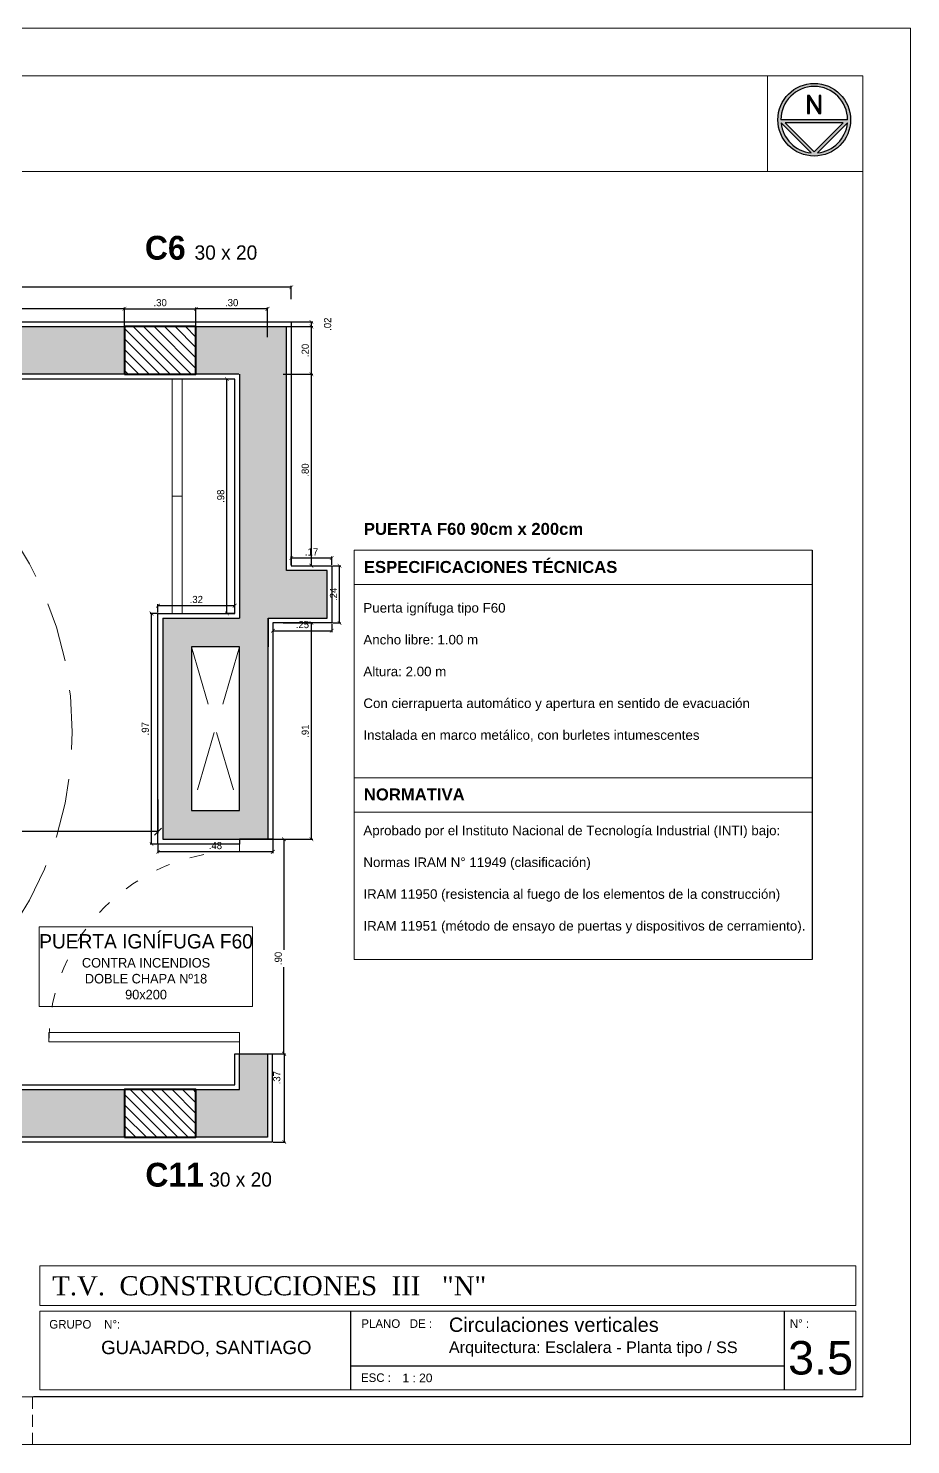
# Model space of a CAD drawing. Header units: millimetres. Extents: x -7 to 1246, y -1 to 1401.
# Drawn here: x 196.32 to 214.83, y -0.84 to 28.86 of the extents above; entities that cross this region are included whole.
import ezdxf

# ---------------------------------------------------------------- set-up
doc = ezdxf.new("R2010")
doc.units = ezdxf.units.MM
doc.linetypes.add('ACAD_ISO03W100', pattern=[30, 12, -18])
doc.linetypes.add('HIDDEN', pattern=[0.375, 0.25, -0.125])
for name, color, linetype, lineweight in [('Carpinterias', 252, 'Continuous', 13), ('Columnas', 7, 'Continuous', 40), ('Cotas', 152, 'Continuous', 5), ('HATCH', 250, 'Continuous', 15), ('Muros', 7, 'Continuous', 30), ('Proyeccion', 252, 'HIDDEN', 13), ('Textos', 250, 'Continuous', 15), ('Vista', 252, 'Continuous', 13)]:
    doc.layers.add(name, color=color, linetype=linetype, lineweight=lineweight)
doc.styles.add('CENTURYGOTIC', font='GOTHIC.TTF')
doc.styles.add('Estilo_Generado_2', font='GOTHICB.TTF')
doc.styles.add('Gotic', font='GOTHIC.TTF')
doc.styles.add('LOCALES', font='arial.ttf')
doc.styles.add('ROMAND', font='GOTHIC.TTF')
doc.styles.add('ROTULO', font='times.ttf')
doc.dimstyles.new('1 20', dxfattribs={"dimtxt": 0.15, "dimasz": 0.08, "dimexe": 0.03, "dimexo": 0.02, "dimgap": 0.05, "dimtad": 1, "dimlfac": 0.2, "dimzin": 4, "dimdsep": 46, "dimtxsty": 'CENTURYGOTIC', "dimblk": 'ARCHTICK', "dimcen": 0.06, "dimclrd": 256, "dimclre": 256, "dimclrt": 251, "dimadec": 0, "dimazin": 0, "dimtfac": 1, "dimtofl": 0, "dimtmove": 2, "dimatfit": 3, "dimldrblk": 'ARCHTICK', "dimfxl": 1, "dimtolj": 1, "dimtzin": 0, "dimarcsym": 0})
doc.dimstyles.new('Cota 1-20', dxfattribs={"dimtxt": 0.2, "dimasz": 0.15, "dimexe": 0.03, "dimexo": 0.02, "dimgap": 0.05, "dimtad": 1, "dimlfac": 0.2, "dimzin": 4, "dimdsep": 46, "dimtxsty": 'CENTURYGOTIC', "dimblk": 'ARCHTICK', "dimcen": 0.6, "dimclrd": 256, "dimclre": 256, "dimclrt": 256, "dimadec": 0, "dimazin": 0, "dimtfac": 1, "dimtofl": 0, "dimtmove": 2, "dimatfit": 3, "dimldrblk": 'ARCHTICK', "dimfxl": 1, "dimtolj": 1, "dimtzin": 0, "dimarcsym": 0})

# ---------------------------------------------------------------- blocks, each defined once
blk = doc.blocks.new('*U73')
at = {"transparency": 33554687}
for p, q in [((0, 0), (0.05, 0)), ((0.9, 0), (0.85, 0))]:
    blk.add_line(p, q, dxfattribs=at)
blk.add_lwpolyline([(0.05, 0), (0.05, 0.8), (0.09, 0.8), (0.09, 0)], close=True, dxfattribs=at)
at = {"linetype": 'ACAD_ISO03W100', "ltscale": 0.005, "transparency": 33554687}
blk.add_arc((0.05, 0), 0.8, 360, 90, dxfattribs=at)
blk = doc.blocks.new('esc arq')
at = {"true_color": 0xc7c8ca, "transparency": 33554687}
h = blk.add_hatch(color=9, dxfattribs=at)
h.dxf.hatch_style = 1
h.paths.add_polyline_path([(344.8445, 224.0478), (344.6445, 224.0478), (344.6445, 221.0478), (344.8445, 221.0478)])
h.paths.add_polyline_path([(348.9445, 224.2478), (344.9445, 224.2478), (344.9445, 224.0478), (348.9445, 224.0478)])
h.paths.add_polyline_path([(349.6245, 224.2478), (349.2445, 224.2478), (349.2445, 224.0478), (349.427, 224.0478), (349.427, 223.0248), (349.1052, 223.0248), (349.1052, 222.0978), (349.4245, 222.0978), (349.5475, 222.0978), (349.5475, 223.0248), (349.7945, 223.0248), (349.7945, 223.2248), (349.6245, 223.2248)])
h.paths.add_polyline_path([(349.427, 222.9048), (349.427, 222.2178), (349.2256, 222.2178), (349.2256, 222.9048)], flags=16)
edge = h.paths.add_edge_path(flags=0)
edge.add_arc((349.3081, 222.8371), 0.055, 0, 360)
h.paths.add_polyline_path([(348.9445, 221.0478), (344.9445, 221.0478), (344.9445, 220.8478), (348.9445, 220.8478)])
h.paths.add_polyline_path([(349.5445, 221.0478), (349.5445, 221.1978), (349.427, 221.1978), (349.427, 221.0478), (349.2445, 221.0478), (349.2445, 220.8478), (349.5445, 220.8478)])
h = blk.add_hatch(color=9, dxfattribs=at)
h.dxf.hatch_style = 1
h.paths.add_polyline_path([(345.4695, 224.0478), (345.2998, 224.0478), (344.8445, 223.5925), (344.8445, 223.4228)])
at = {"lineweight": 30, "true_color": 0xffffff, "transparency": 33554687}
h = blk.add_hatch(color=7, dxfattribs=at)
h.dxf.hatch_style = 1
h.paths.add_polyline_path([(347.2456, 222.9928), (346.7945, 222.9928), (346.3434, 222.9928, 1), (346.3434, 222.1028), (346.7945, 222.1028), (347.2456, 222.1028, 1)])
h.paths.add_polyline_path([(346.3434, 222.9228), (346.7945, 222.9228), (347.2456, 222.9228, -1), (347.2456, 222.1728), (346.7945, 222.1728), (346.3434, 222.1728, -1)], flags=16)
at = {"true_color": 0x2776bb}
blk.add_hatch(color=152, dxfattribs=at).paths.add_polyline_path([(347.4957, 221.6728, 1), (347.413, 221.6728, 1)])
at = {"true_color": 0xc7c8ca, "transparency": 33554687}
h = blk.add_hatch(color=9, dxfattribs=at)
h.dxf.hatch_style = 1
h.paths.add_polyline_path([(344.8445, 221.6728), (344.8445, 221.5031), (345.2998, 221.0478), (345.4695, 221.0478)])
for p, q in [((346.3462, 222.8978), (345.8131, 224.0278)), ((346.3683, 222.8978), (345.8352, 224.0278)), ((346.5551, 222.8978), (346.3121, 224.0278)), ((346.5755, 222.8978), (346.3325, 224.0278)), ((346.7745, 224.0278), (346.7745, 222.8978)), ((346.7945, 224.0278), (346.7945, 222.8978)), ((347.1044, 224.0278), (347.1044, 222.8978)), ((347.1244, 224.0278), (347.1244, 222.8978)), ((347.4343, 224.0278), (347.4343, 222.8425)), ((347.4543, 224.0278), (347.4543, 222.8287)), ((346.1745, 222.8543), (345.2831, 223.833)), ((346.193, 222.8638), (345.2972, 223.8472)), ((346.0558, 222.7472), (344.8645, 223.4075)), ((346.0678, 222.7634), (344.8747, 223.4247)), ((346.0109, 222.657), (344.8645, 222.7783)), ((346.0088, 222.6371), (344.8645, 222.7582)), ((346.0109, 222.4385), (344.8645, 222.3173)), ((346.0179, 222.4192), (344.8645, 222.2972)), ((346.0678, 222.3321), (344.8747, 221.6709)), ((346.0808, 222.3165), (344.8895, 221.6562)), ((347.4743, 222.2828), (347.4743, 221.709)), ((346.193, 222.2318), (345.2972, 221.2484)), ((346.2123, 222.2233), (345.3114, 221.2342)), ((347.4543, 222.2668), (347.4543, 221.7142)), ((346.3683, 222.1978), (345.8352, 221.0678)), ((346.3904, 222.1978), (345.8574, 221.0678)), ((346.5755, 222.1978), (346.3325, 221.0678)), ((346.596, 222.1978), (346.353, 221.0678)), ((346.7945, 222.1978), (346.7945, 221.0678)), ((346.8145, 222.1978), (346.8145, 221.0678)), ((347.1244, 222.1978), (347.1244, 221.0678)), ((347.1444, 222.1978), (347.1444, 221.0678)), ((347.4543, 221.6314), (347.4543, 221.0678)), ((347.4743, 221.6314), (347.4743, 221.0678))]:
    blk.add_line(p, q)
blk.add_lwpolyline([(349.407, 221.0678), (349.407, 221.1978), (349.5645, 221.1978), (349.5645, 220.8278), (344.6245, 220.8278), (344.6245, 224.2678), (349.6445, 224.2678), (349.6445, 223.2448), (349.8145, 223.2448), (349.8145, 223.0048), (349.5675, 223.0048), (349.5675, 222.0978), (349.427, 222.0978), (349.427, 222.0778), (349.0852, 222.0778), (349.0852, 223.0448), (349.407, 223.0448), (349.407, 224.0278), (345.4778, 224.0278), (344.8645, 223.4145), (344.8645, 221.6811), (345.4778, 221.0678)], close=True)
at = {"color": 152, "true_color": 0x2776bb}
blk.add_lwpolyline([(347.3611, 223.516), (347.4543, 223.4228), (347.3611, 223.3296)], dxfattribs=at)
blk.add_lwpolyline([(347.4543, 223.4228), (346.3434, 223.4228, 1), (346.3434, 221.6728), (347.413, 221.6728)], format="xyb", dxfattribs=at)
for points in [[(346.3434, 222.9928, 1), (346.3434, 222.1028), (346.7945, 222.1028), (347.2456, 222.1028, 1), (347.2456, 222.9928), (346.7945, 222.9928)], [(346.3434, 222.9228, 1), (346.3434, 222.1728), (346.7945, 222.1728), (347.2456, 222.1728, 1), (347.2456, 222.9228), (346.7945, 222.9228)], [(346.7945, 222.1978), (346.3434, 222.1978, -1), (346.3434, 222.8978), (346.7945, 222.8978), (347.2456, 222.8978, -1), (347.2456, 222.1978)], [(346.7945, 222.2178), (346.3434, 222.2178, -1), (346.3434, 222.8778), (346.7945, 222.8778), (347.2456, 222.8778, -1), (347.2456, 222.2178)]]:
    blk.add_lwpolyline(points, format="xyb", close=True)
blk.add_circle((347.4543, 221.6728), 0.0414, dxfattribs=at)
at = {"layer": 'Carpinterias'}
for points in [[(349.1871, 223.5363), (349.1445, 223.5363), (349.1445, 224.0278), (349.1871, 224.0278)], [(349.1871, 223.5363), (349.1445, 223.5363), (349.1445, 223.0448), (349.1871, 223.0448)]]:
    blk.add_lwpolyline(points, close=True, dxfattribs=at)
at = {"layer": 'Columnas'}
for points in [[(344.6445, 224.0478), (344.9445, 224.0478), (344.9445, 224.2478), (344.6445, 224.2478)], [(348.9445, 224.0478), (349.2445, 224.0478), (349.2445, 224.2478), (348.9445, 224.2478)], [(344.6445, 220.8478), (344.9445, 220.8478), (344.9445, 221.0478), (344.6445, 221.0478)], [(348.9445, 220.8478), (349.2445, 220.8478), (349.2445, 221.0478), (348.9445, 221.0478)]]:
    blk.add_lwpolyline(points, close=True, dxfattribs=at)
at = {"layer": 'Muros'}
for p, q in [((345.4695, 224.0478), (344.8445, 223.4228)), ((345.2998, 224.0478), (344.8445, 223.5925)), ((345.4695, 221.0478), (344.8445, 221.6728)), ((345.2998, 221.0478), (344.8445, 221.5031))]:
    blk.add_line(p, q, dxfattribs=at)
for points in [[(345.2998, 224.0478), (344.9445, 224.0478), (344.9445, 224.2478), (348.9445, 224.2478), (348.9445, 224.0478), (345.4695, 224.0478)], [(349.4245, 224.0478), (349.2445, 224.0478), (349.2445, 224.2478), (349.6245, 224.2478)], [(349.4245, 222.0978), (349.5475, 222.0978), (349.5475, 223.0248), (349.7945, 223.0248), (349.7945, 223.2248), (349.6245, 223.2248), (349.6245, 224.2478)], [(344.8445, 223.5925), (344.8445, 224.0478), (344.6445, 224.0478), (344.6445, 221.0478), (344.8445, 221.0478), (344.8445, 221.5031)], [(349.427, 224.0478), (349.427, 223.0248)], [(344.8445, 221.6728), (344.8445, 223.4228)], [(349.1052, 223.0248), (349.427, 223.0248)], [(349.1052, 223.0248), (349.1052, 222.0978), (349.4245, 222.0978)], [(349.5475, 223.0248), (349.5475, 223.0248), (349.5475, 222.9048)], [(349.427, 221.0478), (349.427, 221.1978), (349.5445, 221.1978), (349.5445, 221.0478)], [(348.9445, 220.8478), (344.9445, 220.8478), (344.9445, 221.0478), (345.2998, 221.0478)], [(345.4695, 221.0478), (348.9445, 221.0478)], [(349.5445, 221.0478), (349.5445, 220.8478), (349.2445, 220.8478), (349.2445, 221.0478), (349.427, 221.0478)]]:
    blk.add_lwpolyline(points, dxfattribs=at)
blk.add_lwpolyline([(349.2256, 222.9048), (349.2256, 222.2178), (349.427, 222.2178), (349.427, 222.9048)], close=True, dxfattribs=at)
at = {"layer": 'Proyeccion'}
for p, q in [((349.2256, 222.9048), (349.427, 222.2178)), ((349.427, 222.9048), (349.2256, 222.2178))]:
    blk.add_line(p, q, dxfattribs=at)
blk.add_lwpolyline([(346.7945, 221.0678), (346.3434, 221.0678, -1), (346.3434, 224.0278), (346.7945, 224.0278), (347.2456, 224.0278, -1), (347.2456, 221.0678)], format="xyb", close=True, dxfattribs=at)
at = {"layer": 'Carpinterias', "transparency": 33554687, "rotation": 90.00000000000001}
blk.add_blockref('*U73', (349.427, 221.1978), dxfattribs=at)
blk = doc.blocks.new('_ArchTick')
at = {"color": 0, "linetype": 'ByBlock', "const_width": 0.15}
blk.add_lwpolyline([(-0.5, -0.5), (0.5, 0.5)], dxfattribs=at)
blk = doc.blocks.new('*D406')
at = {"layer": 'Cotas', "lineweight": -2, "transparency": 16777216}
for p, q in [((201.665, 22.61), (202.286, 22.61)), ((202.256, 21.61), (202.256, 22.61)), ((201.665, 21.61), (202.286, 21.61))]:
    blk.add_line(p, q, dxfattribs=at)
at = {"layer": 'Defpoints', "color": 0, "transparency": 16777216}
for p in [(201.645, 22.61), (202.256, 22.61), (201.645, 21.61)]:
    blk.add_point(p, dxfattribs=at)
at = {"layer": 'Cotas', "lineweight": -2, "transparency": 16777216, "xscale": 0.08, "yscale": 0.08, "zscale": 0.08}
for p, rotation in [((202.256, 22.61), 90), ((202.256, 21.61), 270)]:
    blk.add_blockref('_ArchTick', p, dxfattribs=dict(at, rotation=rotation))
at = {"layer": 'Cotas', "color": 251, "transparency": 16777216, "insert": (202.127, 22.11), "char_height": 0.15, "attachment_point": 5, "rotation": 90, "style": 'CENTURYGOTIC'}
blk.add_mtext('\\A1;.20', dxfattribs=at)
blk = doc.blocks.new('ca_norte11')
at = {"layer": 'HATCH'}
h = blk.add_hatch(color=256, dxfattribs=at)
h.dxf.hatch_style = 1
h.paths.add_polyline_path([(14.2, -89.4), (10.3, -89.4), (10.3, -121), (-9.5, -89.4), (-14, -89.4), (-14, -127.2), (-10.1, -127.2), (-10.1, -95.6), (9.7, -127.2), (14.2, -127.2)], flags=0)
h.paths.add_polyline_path([(-76.2, -76.2, 1), (76.2, -76.2, 1)])
h.paths.add_polyline_path([(-60.9, -69.9), (0, -9), (60.9, -69.9)], flags=16)
h.paths.add_polyline_path([(69.9, -76.2, -1), (-69.9, -76.2)], flags=16)
h.paths.add_polyline_path([(14.2, -89.4), (14.2, -127.2), (9.7, -127.2), (-10.1, -95.6), (-10.1, -127.2), (-14, -127.2), (-14, -89.4), (-9.5, -89.4), (10.3, -121), (10.3, -89.4)], flags=0)
h.paths.add_polyline_path([(6.7, -6.7, -0.359245), (69.5, -69.5)], flags=16)
h.paths.add_polyline_path([(-69.5, -69.5, -0.359245), (-6.7, -6.7)], flags=16)
at = {"layer": 'HATCH', "true_color": 0x000000}
h = blk.add_hatch(dxfattribs=at)
h.set_pattern_fill('ANSI31', color=18, scale=0.016)
h.paths.add_polyline_path([(14.2, -89.4), (10.3, -89.4), (10.3, -121), (-9.5, -89.4), (-14, -89.4), (-14, -127.2), (-10.1, -127.2), (-10.1, -95.6), (9.7, -127.2), (14.2, -127.2)])
for p, q in [((-6.7, -6.7), (-69.5, -69.5)), ((0, -9), (-60.9, -69.9)), ((60.9, -69.9), (0, -9)), ((69.5, -69.5), (6.7, -6.7)), ((-69.9, -76.2), (69.9, -76.2)), ((-60.9, -69.9), (60.9, -69.9))]:
    blk.add_line(p, q)
blk.add_lwpolyline([(-14, -127.2), (-10.1, -127.2), (-10.1, -95.6), (9.7, -127.2), (14.2, -127.2), (14.2, -89.4), (10.3, -89.4), (10.3, -121), (-9.5, -89.4), (-14, -89.4)], close=True)
blk.add_circle((0, -76.2), 76.2)
for start, end in [(95.4788, 174.5212), (5.4788, 84.5212), (180, 0)]:
    blk.add_arc((0, -76.2), 69.9, start, end)
blk = doc.blocks.new('*D466')
at = {"layer": 'Cotas', "lineweight": -2, "transparency": 16777216}
for p, q in [((199.038, 12.694), (199.038, 11.99)), ((190.983, 12.02), (195.512, 12.02)), ((190.983, 12), (190.983, 11.99)), ((199.038, 12.02), (196.049, 12.02))]:
    blk.add_line(p, q, dxfattribs=at)
at = {"layer": 'Defpoints', "color": 0, "transparency": 16777216}
for p in [(199.038, 12.714), (190.983, 12.02), (190.983, 12.02)]:
    blk.add_point(p, dxfattribs=at)
at = {"layer": 'Cotas', "lineweight": -2, "transparency": 16777216, "xscale": 0.15, "yscale": 0.15, "zscale": 0.15, "rotation": 180}
blk.add_blockref('_ArchTick', (190.983, 12.02), dxfattribs=at)
at = {"layer": 'Cotas', "lineweight": -2, "transparency": 16777216, "xscale": 0.15, "yscale": 0.15, "zscale": 0.15}
blk.add_blockref('_ArchTick', (199.038, 12.02), dxfattribs=at)
at = {"layer": 'Cotas', "transparency": 16777216, "insert": (195.781, 12.02), "char_height": 0.2, "attachment_point": 5, "style": 'CENTURYGOTIC'}
blk.add_mtext('\\A1;1.61', dxfattribs=at)
blk = doc.blocks.new('*D485')
at = {"layer": 'Cotas', "lineweight": -2, "transparency": 16777216}
for p, q in [((201.665, 21.61), (202.286, 21.61)), ((202.256, 17.595), (202.256, 21.61)), ((202.179, 17.595), (202.286, 17.595))]:
    blk.add_line(p, q, dxfattribs=at)
at = {"layer": 'Defpoints', "color": 0, "transparency": 16777216}
for p in [(201.645, 21.61), (202.256, 21.61), (202.159, 17.595)]:
    blk.add_point(p, dxfattribs=at)
at = {"layer": 'Cotas', "lineweight": -2, "transparency": 16777216, "xscale": 0.08, "yscale": 0.08, "zscale": 0.08}
for p, rotation in [((202.256, 21.61), 90), ((202.256, 17.595), 270)]:
    blk.add_blockref('_ArchTick', p, dxfattribs=dict(at, rotation=rotation))
at = {"layer": 'Cotas', "color": 251, "transparency": 16777216, "insert": (202.127, 19.602), "char_height": 0.15, "attachment_point": 5, "rotation": 90, "style": 'CENTURYGOTIC'}
blk.add_mtext('\\A1;.80', dxfattribs=at)
blk = doc.blocks.new('*D486')
at = {"layer": 'Cotas', "lineweight": -2, "transparency": 16777216}
for p, q in [((201.272, 11.86), (201.71, 11.86)), ((201.68, 11.86), (201.68, 9.542)), ((201.68, 7.36), (201.68, 9.178)), ((201.338, 7.36), (201.71, 7.36))]:
    blk.add_line(p, q, dxfattribs=at)
at = {"layer": 'Defpoints', "color": 0, "transparency": 16777216}
for p in [(201.252, 11.86), (201.318, 7.36), (201.68, 7.36)]:
    blk.add_point(p, dxfattribs=at)
at = {"layer": 'Cotas', "lineweight": -2, "transparency": 16777216, "xscale": 0.08, "yscale": 0.08, "zscale": 0.08}
for p, rotation in [((201.68, 11.86), 90), ((201.68, 7.36), 270)]:
    blk.add_blockref('_ArchTick', p, dxfattribs=dict(at, rotation=rotation))
at = {"layer": 'Cotas', "color": 251, "transparency": 16777216, "insert": (201.561, 9.36), "char_height": 0.15, "attachment_point": 5, "rotation": 90, "style": 'CENTURYGOTIC'}
blk.add_mtext('\\A1;.90', dxfattribs=at)
blk = doc.blocks.new('*D487')
at = {"layer": 'Cotas', "lineweight": -2, "transparency": 16777216}
for p, q in [((201.338, 7.36), (201.715, 7.36)), ((201.685, 7.36), (201.685, 5.51)), ((201.454, 5.51), (201.715, 5.51))]:
    blk.add_line(p, q, dxfattribs=at)
at = {"layer": 'Defpoints', "color": 0, "transparency": 16777216}
for p in [(201.318, 7.36), (201.434, 5.51), (201.685, 5.51)]:
    blk.add_point(p, dxfattribs=at)
at = {"layer": 'Cotas', "lineweight": -2, "transparency": 16777216, "xscale": 0.08, "yscale": 0.08, "zscale": 0.08}
for p, rotation in [((201.685, 7.36), 90), ((201.685, 5.51), 270)]:
    blk.add_blockref('_ArchTick', p, dxfattribs=dict(at, rotation=rotation))
at = {"layer": 'Cotas', "color": 251, "transparency": 16777216, "insert": (201.53, 6.86), "char_height": 0.15, "attachment_point": 5, "rotation": 90, "style": 'CENTURYGOTIC'}
blk.add_mtext('\\A1;.37', dxfattribs=at)
blk = doc.blocks.new('*D412')
at = {"layer": 'Cotas', "lineweight": -2, "transparency": 16777216}
for p, q in [((201.665, 16.395), (202.286, 16.395)), ((202.256, 11.86), (202.256, 16.395)), ((201.374, 11.86), (202.286, 11.86))]:
    blk.add_line(p, q, dxfattribs=at)
at = {"layer": 'Defpoints', "color": 0, "transparency": 16777216}
for p in [(201.645, 16.395), (202.256, 16.395), (201.354, 11.86)]:
    blk.add_point(p, dxfattribs=at)
at = {"layer": 'Cotas', "lineweight": -2, "transparency": 16777216, "xscale": 0.08, "yscale": 0.08, "zscale": 0.08}
for p, rotation in [((202.256, 16.395), 90), ((202.256, 11.86), 270)]:
    blk.add_blockref('_ArchTick', p, dxfattribs=dict(at, rotation=rotation))
at = {"layer": 'Cotas', "color": 251, "transparency": 16777216, "insert": (202.127, 14.127), "char_height": 0.15, "attachment_point": 5, "rotation": 90, "style": 'CENTURYGOTIC'}
blk.add_mtext('\\A1;.91', dxfattribs=at)
blk = doc.blocks.new('*D413')
at = {"layer": 'Cotas', "lineweight": -2, "transparency": 16777216}
for p, q in [((202.704, 17.595), (202.877, 17.595)), ((202.847, 16.395), (202.847, 17.595)), ((202.704, 16.395), (202.877, 16.395))]:
    blk.add_line(p, q, dxfattribs=at)
at = {"layer": 'Defpoints', "color": 0, "transparency": 16777216}
for p in [(202.684, 17.595), (202.847, 17.595), (202.684, 16.395)]:
    blk.add_point(p, dxfattribs=at)
at = {"layer": 'Cotas', "lineweight": -2, "transparency": 16777216, "xscale": 0.08, "yscale": 0.08, "zscale": 0.08}
for p, rotation in [((202.847, 17.595), 90), ((202.847, 16.395), 270)]:
    blk.add_blockref('_ArchTick', p, dxfattribs=dict(at, rotation=rotation))
at = {"layer": 'Cotas', "color": 251, "transparency": 16777216, "insert": (202.719, 16.995), "char_height": 0.15, "attachment_point": 5, "rotation": 90, "style": 'CENTURYGOTIC'}
blk.add_mtext('\\A1;.24', dxfattribs=at)
blk = doc.blocks.new('*D414')
at = {"layer": 'Cotas', "lineweight": -2, "transparency": 16777216}
for p, q in [((201.834, 17.615), (201.834, 17.788)), ((201.834, 17.758), (202.684, 17.758)), ((202.684, 17.615), (202.684, 17.788))]:
    blk.add_line(p, q, dxfattribs=at)
at = {"layer": 'Defpoints', "color": 0, "transparency": 16777216}
for p in [(201.834, 17.595), (202.684, 17.758), (202.684, 17.595)]:
    blk.add_point(p, dxfattribs=at)
at = {"layer": 'Cotas', "lineweight": -2, "transparency": 16777216, "xscale": 0.08, "yscale": 0.08, "zscale": 0.08, "rotation": 180}
blk.add_blockref('_ArchTick', (201.834, 17.758), dxfattribs=at)
at = {"layer": 'Cotas', "lineweight": -2, "transparency": 16777216, "xscale": 0.08, "yscale": 0.08, "zscale": 0.08}
blk.add_blockref('_ArchTick', (202.684, 17.758), dxfattribs=at)
at = {"layer": 'Cotas', "color": 251, "transparency": 16777216, "insert": (202.259, 17.885), "char_height": 0.15, "attachment_point": 5, "style": 'CENTURYGOTIC'}
blk.add_mtext('\\A1;.17', dxfattribs=at)
blk = doc.blocks.new('*D415')
at = {"layer": 'Cotas', "lineweight": -2, "transparency": 16777216}
for p, q in [((201.449, 16.375), (201.449, 16.202)), ((202.684, 16.375), (202.684, 16.202)), ((201.449, 16.232), (202.684, 16.232))]:
    blk.add_line(p, q, dxfattribs=at)
at = {"layer": 'Defpoints', "color": 0, "transparency": 16777216}
for p in [(201.449, 16.395), (202.684, 16.395), (202.684, 16.232)]:
    blk.add_point(p, dxfattribs=at)
at = {"layer": 'Cotas', "lineweight": -2, "transparency": 16777216, "xscale": 0.08, "yscale": 0.08, "zscale": 0.08, "rotation": 180}
blk.add_blockref('_ArchTick', (201.449, 16.232), dxfattribs=at)
at = {"layer": 'Cotas', "lineweight": -2, "transparency": 16777216, "xscale": 0.08, "yscale": 0.08, "zscale": 0.08}
blk.add_blockref('_ArchTick', (202.684, 16.232), dxfattribs=at)
at = {"layer": 'Cotas', "color": 251, "transparency": 16777216, "insert": (202.067, 16.361), "char_height": 0.15, "attachment_point": 5, "style": 'CENTURYGOTIC'}
blk.add_mtext('\\A1;.25', dxfattribs=at)
blk = doc.blocks.new('*D416')
at = {"layer": 'Cotas', "lineweight": -2, "transparency": 16777216}
for p, q in [((199.038, 16.615), (199.038, 16.788)), ((200.647, 16.758), (199.038, 16.758)), ((200.647, 16.615), (200.647, 16.788))]:
    blk.add_line(p, q, dxfattribs=at)
at = {"layer": 'Defpoints', "color": 0, "transparency": 16777216}
for p in [(199.038, 16.758), (199.038, 16.595), (200.647, 16.595)]:
    blk.add_point(p, dxfattribs=at)
at = {"layer": 'Cotas', "lineweight": -2, "transparency": 16777216, "xscale": 0.08, "yscale": 0.08, "zscale": 0.08, "rotation": 180}
blk.add_blockref('_ArchTick', (199.038, 16.758), dxfattribs=at)
at = {"layer": 'Cotas', "lineweight": -2, "transparency": 16777216, "xscale": 0.08, "yscale": 0.08, "zscale": 0.08}
blk.add_blockref('_ArchTick', (200.647, 16.758), dxfattribs=at)
at = {"layer": 'Cotas', "color": 251, "transparency": 16777216, "insert": (199.842, 16.887), "char_height": 0.15, "attachment_point": 5, "style": 'CENTURYGOTIC'}
blk.add_mtext('\\A1;.32', dxfattribs=at)
blk = doc.blocks.new('*D417')
at = {"layer": 'Cotas', "lineweight": -2, "transparency": 16777216}
for p, q in [((200.627, 21.51), (200.454, 21.51)), ((200.484, 16.595), (200.484, 21.51)), ((200.627, 16.595), (200.454, 16.595))]:
    blk.add_line(p, q, dxfattribs=at)
at = {"layer": 'Defpoints', "color": 0, "transparency": 16777216}
for p in [(200.484, 21.51), (200.647, 21.51), (200.647, 16.595)]:
    blk.add_point(p, dxfattribs=at)
at = {"layer": 'Cotas', "lineweight": -2, "transparency": 16777216, "xscale": 0.08, "yscale": 0.08, "zscale": 0.08}
for p, rotation in [((200.484, 21.51), 90), ((200.484, 16.595), 270)]:
    blk.add_blockref('_ArchTick', p, dxfattribs=dict(at, rotation=rotation))
at = {"layer": 'Cotas', "color": 251, "transparency": 16777216, "insert": (200.355, 19.052), "char_height": 0.15, "attachment_point": 5, "rotation": 90, "style": 'CENTURYGOTIC'}
blk.add_mtext('\\A1;.98', dxfattribs=at)
blk = doc.blocks.new('*D418')
at = {"layer": 'Cotas', "lineweight": -2, "transparency": 16777216}
for p, q in [((199.018, 16.595), (198.872, 16.595)), ((198.902, 11.76), (198.902, 16.595)), ((199.018, 11.76), (198.872, 11.76))]:
    blk.add_line(p, q, dxfattribs=at)
at = {"layer": 'Defpoints', "color": 0, "transparency": 16777216}
for p in [(198.902, 16.595), (199.038, 16.595), (199.038, 11.76)]:
    blk.add_point(p, dxfattribs=at)
at = {"layer": 'Cotas', "lineweight": -2, "transparency": 16777216, "xscale": 0.08, "yscale": 0.08, "zscale": 0.08}
for p, rotation in [((198.902, 16.595), 90), ((198.902, 11.76), 270)]:
    blk.add_blockref('_ArchTick', p, dxfattribs=dict(at, rotation=rotation))
at = {"layer": 'Cotas', "color": 251, "transparency": 16777216, "insert": (198.773, 14.177), "char_height": 0.15, "attachment_point": 5, "rotation": 90, "style": 'CENTURYGOTIC'}
blk.add_mtext('\\A1;.97', dxfattribs=at)
blk = doc.blocks.new('*D419')
at = {"layer": 'Cotas', "lineweight": -2, "transparency": 16777216}
for p, q in [((199.038, 11.74), (199.038, 11.567)), ((201.449, 11.597), (199.038, 11.597)), ((201.449, 11.84), (201.449, 11.567))]:
    blk.add_line(p, q, dxfattribs=at)
at = {"layer": 'Defpoints', "color": 0, "transparency": 16777216}
for p in [(199.038, 11.76), (199.038, 11.597), (201.449, 11.86)]:
    blk.add_point(p, dxfattribs=at)
at = {"layer": 'Cotas', "lineweight": -2, "transparency": 16777216, "xscale": 0.08, "yscale": 0.08, "zscale": 0.08, "rotation": 180}
blk.add_blockref('_ArchTick', (199.038, 11.597), dxfattribs=at)
at = {"layer": 'Cotas', "lineweight": -2, "transparency": 16777216, "xscale": 0.08, "yscale": 0.08, "zscale": 0.08}
blk.add_blockref('_ArchTick', (201.449, 11.597), dxfattribs=at)
at = {"layer": 'Cotas', "color": 251, "transparency": 16777216, "insert": (200.243, 11.726), "char_height": 0.15, "attachment_point": 5, "style": 'CENTURYGOTIC'}
blk.add_mtext('\\A1;.48', dxfattribs=at)
blk = doc.blocks.new('*D420')
at = {"layer": 'Cotas', "lineweight": -2, "transparency": 16777216}
for p, q in [((201.665, 22.71), (202.286, 22.71)), ((201.665, 22.61), (202.286, 22.61)), ((202.256, 22.61), (202.256, 22.71))]:
    blk.add_line(p, q, dxfattribs=at)
at = {"layer": 'Defpoints', "color": 0, "transparency": 16777216}
for p in [(201.645, 22.71), (201.645, 22.61), (202.256, 22.71)]:
    blk.add_point(p, dxfattribs=at)
at = {"layer": 'Cotas', "lineweight": -2, "transparency": 16777216, "xscale": 0.08, "yscale": 0.08, "zscale": 0.08}
for p, rotation in [((202.256, 22.71), 90), ((202.256, 22.61), 270)]:
    blk.add_blockref('_ArchTick', p, dxfattribs=dict(at, rotation=rotation))
at = {"layer": 'Cotas', "color": 251, "transparency": 16777216, "insert": (202.597, 22.66), "char_height": 0.15, "attachment_point": 5, "rotation": 90, "style": 'CENTURYGOTIC'}
blk.add_mtext('\\A1;.02', dxfattribs=at)
blk = doc.blocks.new('*D422')
at = {"layer": 'Cotas', "lineweight": -2, "transparency": 16777216}
for p, q in [((198.334, 22.391), (198.334, 23.012)), ((198.334, 22.982), (199.834, 22.982)), ((199.834, 22.391), (199.834, 23.012))]:
    blk.add_line(p, q, dxfattribs=at)
at = {"layer": 'Defpoints', "color": 0, "transparency": 16777216}
for p in [(199.834, 22.982), (198.334, 22.371), (199.834, 22.371)]:
    blk.add_point(p, dxfattribs=at)
at = {"layer": 'Cotas', "lineweight": -2, "transparency": 16777216, "xscale": 0.08, "yscale": 0.08, "zscale": 0.08, "rotation": 180}
blk.add_blockref('_ArchTick', (198.334, 22.982), dxfattribs=at)
at = {"layer": 'Cotas', "lineweight": -2, "transparency": 16777216, "xscale": 0.08, "yscale": 0.08, "zscale": 0.08}
blk.add_blockref('_ArchTick', (199.834, 22.982), dxfattribs=at)
at = {"layer": 'Cotas', "color": 251, "transparency": 16777216, "insert": (199.084, 23.111), "char_height": 0.15, "attachment_point": 5, "style": 'CENTURYGOTIC'}
blk.add_mtext('\\A1;.30', dxfattribs=at)
blk = doc.blocks.new('*D423')
at = {"layer": 'Cotas', "lineweight": -2, "transparency": 16777216}
for p, q in [((178.334, 22.391), (178.334, 23.012)), ((198.334, 22.982), (178.334, 22.982)), ((198.334, 22.391), (198.334, 23.012))]:
    blk.add_line(p, q, dxfattribs=at)
at = {"layer": 'Defpoints', "color": 0, "transparency": 16777216}
for p in [(178.334, 22.982), (178.334, 22.371), (198.334, 22.371)]:
    blk.add_point(p, dxfattribs=at)
at = {"layer": 'Cotas', "lineweight": -2, "transparency": 16777216, "xscale": 0.08, "yscale": 0.08, "zscale": 0.08, "rotation": 180}
blk.add_blockref('_ArchTick', (178.334, 22.982), dxfattribs=at)
at = {"layer": 'Cotas', "lineweight": -2, "transparency": 16777216, "xscale": 0.08, "yscale": 0.08, "zscale": 0.08}
blk.add_blockref('_ArchTick', (198.334, 22.982), dxfattribs=at)
at = {"layer": 'Cotas', "color": 251, "transparency": 16777216, "insert": (188.334, 23.111), "char_height": 0.15, "attachment_point": 5, "style": 'CENTURYGOTIC'}
blk.add_mtext('\\A1;4.00', dxfattribs=at)
blk = doc.blocks.new('*D425')
at = {"layer": 'Cotas', "lineweight": -2, "transparency": 16777216}
for p, q in [((199.834, 22.391), (199.834, 23.012)), ((201.334, 22.982), (199.834, 22.982)), ((201.334, 22.391), (201.334, 23.012))]:
    blk.add_line(p, q, dxfattribs=at)
at = {"layer": 'Defpoints', "color": 0, "transparency": 16777216}
for p in [(199.834, 22.982), (199.834, 22.371), (201.334, 22.371)]:
    blk.add_point(p, dxfattribs=at)
at = {"layer": 'Cotas', "lineweight": -2, "transparency": 16777216, "xscale": 0.08, "yscale": 0.08, "zscale": 0.08, "rotation": 180}
blk.add_blockref('_ArchTick', (199.834, 22.982), dxfattribs=at)
at = {"layer": 'Cotas', "lineweight": -2, "transparency": 16777216, "xscale": 0.08, "yscale": 0.08, "zscale": 0.08}
blk.add_blockref('_ArchTick', (201.334, 22.982), dxfattribs=at)
at = {"layer": 'Cotas', "color": 251, "transparency": 16777216, "insert": (200.584, 23.111), "char_height": 0.15, "attachment_point": 5, "style": 'CENTURYGOTIC'}
blk.add_mtext('\\A1;.30', dxfattribs=at)
blk = doc.blocks.new('*D426')
at = {"layer": 'Cotas', "lineweight": -2, "transparency": 16777216}
for p, q in [((176.734, 23.183), (176.734, 23.465)), ((201.834, 23.183), (201.834, 23.465)), ((201.834, 23.435), (176.734, 23.435))]:
    blk.add_line(p, q, dxfattribs=at)
at = {"layer": 'Defpoints', "color": 0, "transparency": 16777216}
for p in [(176.734, 23.435), (176.734, 23.163), (201.834, 23.163)]:
    blk.add_point(p, dxfattribs=at)
at = {"layer": 'Cotas', "lineweight": -2, "transparency": 16777216, "xscale": 0.08, "yscale": 0.08, "zscale": 0.08, "rotation": 180}
blk.add_blockref('_ArchTick', (176.734, 23.435), dxfattribs=at)
at = {"layer": 'Cotas', "lineweight": -2, "transparency": 16777216, "xscale": 0.08, "yscale": 0.08, "zscale": 0.08}
blk.add_blockref('_ArchTick', (201.834, 23.435), dxfattribs=at)
at = {"layer": 'Cotas', "color": 251, "transparency": 16777216, "insert": (189.284, 23.563), "char_height": 0.15, "attachment_point": 5, "style": 'CENTURYGOTIC'}
blk.add_mtext('\\A1;5.02', dxfattribs=at)

msp = doc.modelspace()

# ---------------------------------------------------------------- hatches: boundary and pattern name
at = {"layer": 'HATCH', "true_color": 0x000000}
h = msp.add_hatch(dxfattribs=at)
h.set_pattern_fill('ANSI31', color=18, scale=0.049, angle=90)
h.set_pattern_definition([(135, (-12.55717, -285.99593), (-0.11000814, -0.11000814), [])])
h.paths.add_polyline_path([(199.834, 22.61), (198.334, 22.61), (198.334, 21.61), (199.834, 21.61)])
h.paths.add_polyline_path([(199.834, 6.61), (198.334, 6.61), (198.334, 5.61), (199.834, 5.61)])

# ---------------------------------------------------------------- linework, layer by layer
for p, q in [((212.758, 17.921), (212.758, 9.336)), ((203.075, 1.965), (203.075, 0.315)), ((212.175, 1.965), (212.175, 0.315)), ((203.075, 0.815), (212.175, 0.815)), ((213.825, 0.165), (196.425, 0.165))]:
    msp.add_line(p, q)
at = {"lineweight": 13}
for points in [[(172.825, -0.835), (214.825, -0.835), (214.825, 28.865), (172.825, 28.865)], [(213.675, 2.912), (213.675, 2.085), (196.559, 2.085), (196.559, 2.912)], [(213.675, 1.965), (213.675, 0.315), (196.559, 0.315), (196.559, 1.965)]]:
    msp.add_lwpolyline(points, close=True, dxfattribs=at)
at = {"lineweight": 13, "ltscale": 0.05}
msp.add_lwpolyline([(175.525, 0.165), (213.825, 0.165), (213.825, 27.865), (173.025, 27.865)], dxfattribs=at)
at = {"lineweight": 13}
for points in [[(212.758, 17.921), (203.153, 17.921)], [(212.758, 9.336), (203.153, 9.336), (203.153, 17.921)], [(203.153, 17.202), (212.758, 17.202)], [(212.758, 13.15), (203.153, 13.15)], [(203.153, 12.431), (212.758, 12.431)]]:
    msp.add_lwpolyline(points, dxfattribs=at)
at = {"layer": 'Proyeccion'}
msp.add_line((196.409, 0.165), (196.409, -0.835), dxfattribs=at)
at = {"layer": 'Textos', "ltscale": 0.03}
msp.add_lwpolyline([(201.02, 8.353), (196.546, 8.353), (196.546, 10.024), (201.02, 10.024)], close=True, dxfattribs=at)
at = {"layer": 'Vista'}
for p, q in [((211.825, 25.865), (211.825, 27.865)), ((175.525, 25.865), (213.825, 25.865))]:
    msp.add_line(p, q, dxfattribs=at)

# ---------------------------------------------------------------- block references
at = {"lineweight": 5, "xscale": 0.009999999999999985, "yscale": 0.009999999999999985, "zscale": 0.009999999999999985, "rotation": 180}
msp.add_blockref('ca_norte11', (212.803, 26.186), dxfattribs=at)
at = {"xscale": 5.000000000000568, "yscale": 5.000000000000568, "zscale": 5.000000000000568}
msp.add_blockref('esc arq', (-1546.388, -1098.629), dxfattribs=at)

# ---------------------------------------------------------------- texts
for s, height, style, p in [('T.V.  CONSTRUCCIONES  III   "N"', 0.4, 'ROTULO', (196.821, 2.297)), ('PLANO   DE :', 0.18, 'ROMAND', (203.303, 1.614)), ('Circulaciones verticales', 0.3, 'LOCALES', (205.14, 1.53)), ('N° :', 0.18, 'ROMAND', (212.291, 1.614)), ('GRUPO    N°:', 0.18, 'ROMAND', (196.759, 1.599)), ('GUAJARDO, SANTIAGO ', 0.28, 'LOCALES', (197.846, 1.063)), ('Arquitectura: Esclalera - Planta tipo / SS', 0.243, 'LOCALES', (205.14, 1.086)), ('3.5', 0.702, 'LOCALES', (212.254, 0.636)), ('ESC :          ', 0.18, 'ROMAND', (203.296, 0.479)), ('1 : 20', 0.18, 'LOCALES', (204.166, 0.475))]:
    msp.add_text(s, height=height, dxfattribs=dict(style=style)).set_placement(p)
at = {"layer": 'Textos', "char_height": 0.5, "width": 6.25312, "attachment_point": 3, "style": 'Gotic'}
for s, insert in [('{\\fCentury Gothic|b1|i0|c0|p34;C6} {\\H0.6x;30 x 20}', (201.121, 24.513)), ('{\\fCentury Gothic|b1|i0|c0|p34;C11\\fCentury Gothic|b0|i0|c0|p34;\\H0.6x; 30 x 20}', (201.428, 5.075))]:
    msp.add_mtext(s, dxfattribs=dict(at, insert=insert))
at = {"layer": 'Textos', "linetype": 'Continuous', "attachment_point": 3, "style": 'Estilo_Generado_2'}
for s, insert, char_height, width in [('\\A1;\\pxql;{\\fArial|b1|i0|c0|p34;PUERTA F60 90cm x 200cm}', (221.536, 18.493), 0.25, 18.17931), ('\\A1;\\pxql;{\\fArial|b1|i0|c0|p34;ESPECIFICACIONES TÉCNICAS}', (221.536, 17.695), 0.25, 18.17931), ('\\A1;\\pxql;{\\f@Arial Unicode MS|b0|i0|c0|p34;Puerta ignífuga tipo F60^J^JAncho libre: 1.00 m^J^JAltura: 2.00 m^J^JCon cierrapuerta automático y apertura en sentido de evacuación^J^JInstalada en marco metálico, con burletes intumescentes\\P\\P\\P\\P\\P\\PAprobado por el Instituto Nacional de Tecnología Industrial (INTI) bajo:\\P^JNormas IRAM N° 11949 (clasificación)\\P^JIRAM 11950 (resistencia al fuego de los elementos de la construcción)\\P\\PIRAM 11951 (método de ensayo de puertas y dispositivos de cerramiento).}', (216.337, 16.812), 0.2, 12.99033), ('\\A1;\\pxql;{\\fArial|b1|i0|c0|p34;NORMATIVA}', (221.536, 12.925), 0.25, 18.17931)]:
    msp.add_mtext(s, dxfattribs=dict(at, insert=insert, char_height=char_height, width=width))
at = {"layer": 'Textos', "ltscale": 0.03, "insert": (198.788, 9.185), "char_height": 0.16784, "width": 4.45147, "attachment_point": 5, "style": 'Gotic'}
msp.add_mtext('\\A1;{\\H1.78746x;PUERTA IGNÍFUGA F60\\P\\H0.66667x;CONTRA INCENDIOS\\PDOBLE CHAPA Nº18  \\P90x200}', dxfattribs=at)

# ---------------------------------------------------------------- dimensions: what is measured, and where the dimension line sits
at = {"layer": 'Cotas'}
for base, p1, p2, picture, middle in [((176.734, 23.435), (201.834, 23.163), (176.734, 23.163), '*D426', (189.284, 23.563)), ((178.334, 22.982), (198.334, 22.371), (178.334, 22.371), '*D423', (188.334, 23.111)), ((199.834, 22.982), (201.334, 22.371), (199.834, 22.371), '*D425', (200.584, 23.111)), ((202.684, 17.758), (201.834, 17.595), (202.684, 17.595), '*D414', (202.259, 17.885)), ((202.684, 16.232), (201.449, 16.395), (202.684, 16.395), '*D415', (202.067, 16.361))]:
    dim = msp.add_linear_dim(base=base, p1=p1, p2=p2, dimstyle='1 20', dxfattribs=at)
    dim.commit()
    dim.dimension.update_dxf_attribs({"geometry": picture, "text_midpoint": middle})
for base, p1, p2, angle, picture, middle in [((199.834, 22.982), (198.334, 22.371), (199.834, 22.371), 180, '*D422', (199.084, 23.111)), ((202.256, 22.71), (201.645, 22.61), (201.645, 22.71), 270, '*D420', (202.597, 22.66)), ((202.256, 22.61), (201.645, 21.61), (201.645, 22.61), 270, '*D406', (202.127, 22.11)), ((200.484, 21.51), (200.647, 16.595), (200.647, 21.51), 90, '*D417', (200.355, 19.052)), ((202.256, 21.61), (202.159, 17.595), (201.645, 21.61), 270, '*D485', (202.127, 19.602)), ((202.847, 17.595), (202.684, 16.395), (202.684, 17.595), 90, '*D413', (202.719, 16.995)), ((199.038, 16.758), (200.647, 16.595), (199.038, 16.595), 180, '*D416', (199.842, 16.887)), ((198.902, 16.595), (199.038, 11.76), (199.038, 16.595), 90, '*D418', (198.773, 14.177)), ((202.256, 16.395), (201.354, 11.86), (201.645, 16.395), 270, '*D412', (202.127, 14.127)), ((199.038, 11.597), (201.449, 11.86), (199.038, 11.76), 180, '*D419', (200.243, 11.726))]:
    dim = msp.add_linear_dim(base=base, p1=p1, p2=p2, angle=angle, dimstyle='1 20', dxfattribs=at)
    dim.commit()
    dim.dimension.update_dxf_attribs({"geometry": picture, "text_midpoint": middle})
for base, p1, p2, angle, dimstyle, picture, middle in [((190.983, 12.02), (199.038, 12.714), (190.983, 12.02), 180, 'Cota 1-20', '*D466', (195.781, 12.02)), ((201.68, 7.36), (201.252, 11.86), (201.318, 7.36), 90, '1 20', '*D486', (201.561, 9.36)), ((201.685, 5.51), (201.318, 7.36), (201.434, 5.51), 90, '1 20', '*D487', (201.53, 6.86))]:
    dim = msp.add_linear_dim(base=base, p1=p1, p2=p2, angle=angle, dimstyle=dimstyle, dxfattribs=at)
    dim.commit()
    dim.dimension.update_dxf_attribs({"geometry": picture, "text_midpoint": middle, "dimtype": 160})

doc.saveas('drawing.dxf')
